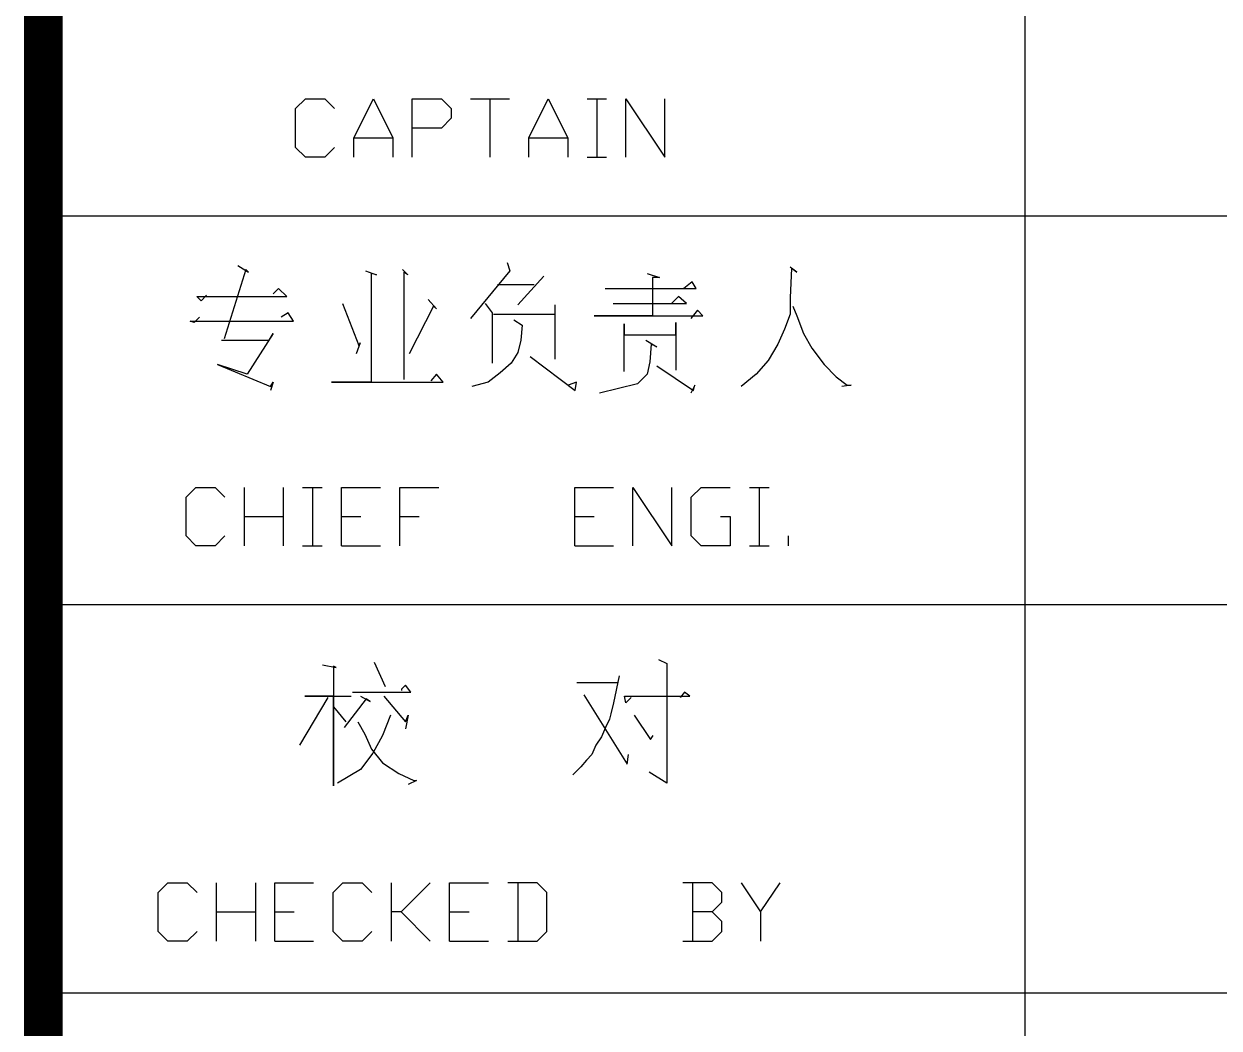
# Model space of a CAD drawing. Extents: x -307088 to 5640332, y -3541089 to -2181377.
# Drawn here: x 5545826 to 5548902, y -3200880 to -3198295 of the extents above; entities that cross this region are included whole.
import ezdxf

# ---------------------------------------------------------------- set-up
doc = ezdxf.new("R2010")
doc.units = 0
doc.header["$LTSCALE"] = 100
doc.header["$MEASUREMENT"] = 0
doc.layers.get('0').update_dxf_attribs({"linetype": 'CONTINUOUS'})
doc.layers.add('PUB_TITLE', color=4, linetype='CONTINUOUS')

# ---------------------------------------------------------------- blocks, each defined once
blk = doc.blocks.new('A$C24767006')
at = {"layer": 'PUB_TITLE'}
for p, q in [((3863.768162954599, 28987.50041211443, 1873.518268318498), (3863.768162954599, 18518.15412760852, 1873.518268318498)), ((1048.827542428859, 24901.46855464205, 1873.518268318498), (1086.327542462386, 24938.96855463507, 1873.518268318498)), ((1086.327542462386, 24938.96855463507, 1873.518268318498), (1161.327542534098, 24938.96855463507, 1873.518268318498)), ((1161.327542534098, 24938.96855463507, 1873.518268318498), (1198.827542568557, 24901.46855464205, 1873.518268318498)), ((1273.827542640269, 24788.96855465882, 1873.518268318498), (1348.827542708255, 24938.96855463507, 1873.518268318498)), ((1348.827542708255, 24938.96855463507, 1873.518268318498), (1423.827542779967, 24788.96855465882, 1873.518268318498)), ((1498.827542847954, 24938.96855463507, 1873.518268318498), (1611.327542953193, 24938.96855463507, 1873.518268318498)), ((1498.827542847954, 24713.96855467139, 1873.518268318498), (1498.827542847954, 24938.96855463507, 1873.518268318498)), ((1611.327542953193, 24938.96855463507, 1873.518268318498), (1648.827542987652, 24901.46855464205, 1873.518268318498)), ((1723.827543059364, 24938.96855463507, 1873.518268318498), (1873.827543199062, 24938.96855463507, 1873.518268318498)), ((1798.827543127351, 24938.96855463507, 1873.518268318498), (1798.827543127351, 24713.96855467139, 1873.518268318498)), ((1948.827543267049, 24788.96855465882, 1873.518268318498), (2023.827543338761, 24938.96855463507, 1873.518268318498)), ((2023.827543338761, 24938.96855463507, 1873.518268318498), (2098.827543406747, 24788.96855465882, 1873.518268318498)), ((2173.827543478459, 24938.96855463507, 1873.518268318498), (2248.827543546446, 24938.96855463507, 1873.518268318498)), ((2211.327543511987, 24938.96855463507, 1873.518268318498), (2211.327543511987, 24713.96855467139, 1873.518268318498)), ((2323.827543618158, 24938.96855463507, 1873.518268318498), (2473.827543757856, 24713.96855467139, 1873.518268318498)), ((2323.827543618158, 24713.96855467139, 1873.518268318498), (2323.827543618158, 24938.96855463507, 1873.518268318498)), ((2473.827543757856, 24713.96855467139, 1873.518268318498), (2473.827543757856, 24938.96855463507, 1873.518268318498)), ((1048.827542428859, 24751.4685546658, 1873.518268318498), (1048.827542428859, 24901.46855464205, 1873.518268318498)), ((1648.827542987652, 24863.96855464764, 1873.518268318498), (1611.327542953193, 24826.46855465323, 1873.518268318498)), ((1648.827542987652, 24901.46855464205, 1873.518268318498), (1648.827542987652, 24863.96855464764, 1873.518268318498)), ((1611.327542953193, 24826.46855465323, 1873.518268318498), (1498.827542847954, 24826.46855465323, 1873.518268318498)), ((1273.827542640269, 24788.96855465882, 1873.518268318498), (1423.827542779967, 24788.96855465882, 1873.518268318498)), ((1273.827542640269, 24713.96855467139, 1873.518268318498), (1273.827542640269, 24788.96855465882, 1873.518268318498)), ((1423.827542779967, 24788.96855465882, 1873.518268318498), (1423.827542779967, 24713.96855467139, 1873.518268318498)), ((1948.827543267049, 24788.96855465882, 1873.518268318498), (2098.827543406747, 24788.96855465882, 1873.518268318498)), ((1948.827543267049, 24713.96855467139, 1873.518268318498), (1948.827543267049, 24788.96855465882, 1873.518268318498)), ((2098.827543406747, 24788.96855465882, 1873.518268318498), (2098.827543406747, 24713.96855467139, 1873.518268318498)), ((1086.327542462386, 24713.96855467139, 1873.518268318498), (1048.827542428859, 24751.4685546658, 1873.518268318498)), ((1198.827542568557, 24751.4685546658, 1873.518268318498), (1161.327542534098, 24713.96855467139, 1873.518268318498)), ((1161.327542534098, 24713.96855467139, 1873.518268318498), (1086.327542462386, 24713.96855467139, 1873.518268318498)), ((2173.827543478459, 24713.96855467139, 1873.518268318498), (2248.827543546446, 24713.96855467139, 1873.518268318498)), ((74.99937860388309, 24487.50041283527, 1873.518268318498), (10574.99938838277, 24487.50041283527, 1873.518268318498)), ((856.8384972522035, 24280.49574643141, 1873.518268318498), (772.8384971739724, 24012.74574647471, 1873.518268318498)), ((825.3384972233325, 24296.24574642861, 1873.518268318498), (867.3384972624481, 24269.9957464328, 1873.518268318498)), ((867.3384972624481, 24269.9957464328, 1873.518268318498), (856.8384972522035, 24280.49574643141, 1873.518268318498)), ((1318.838497682475, 24275.2457464328, 1873.518268318498), (1360.83849772159, 24259.4957464342, 1873.518268318498)), ((1339.838497703895, 24264.7457464328, 1873.518268318498), (1339.838497703895, 23844.74574649986, 1873.518268318498)), ((1360.83849772159, 24259.4957464342, 1873.518268318498), (1339.838497703895, 24264.7457464328, 1873.518268318498)), ((1460.588497815654, 24280.49574643141, 1873.518268318498), (1481.588497833349, 24259.4957464342, 1873.518268318498)), ((1465.838497821242, 24269.9957464328, 1873.518268318498), (1465.838497821242, 23855.24574649986, 1873.518268318498)), ((1481.588497833349, 24259.4957464342, 1873.518268318498), (1465.838497821242, 24269.9957464328, 1873.518268318498)), ((1875.338498201221, 24275.2457464328, 1873.518268318498), (1723.088498061523, 24091.49574646074, 1873.518268318498)), ((1864.838498190977, 24306.74574642722, 1873.518268318498), (1875.338498201221, 24275.2457464328, 1873.518268318498)), ((2405.588498693891, 24264.7457464328, 1873.518268318498), (2452.838498738594, 24248.9957464356, 1873.518268318498)), ((2956.838499207981, 24290.99574643001, 1873.518268318498), (2983.088499234989, 24269.9957464328, 1873.518268318498)), ((2962.088499213569, 24285.74574643001, 1873.518268318498), (2956.838499207981, 24170.24574644957, 1873.518268318498)), ((2983.088499234989, 24269.9957464328, 1873.518268318498), (2962.088499213569, 24285.74574643001, 1873.518268318498)), ((1828.088498157449, 24222.74574644119, 1873.518268318498), (1969.838498290628, 24222.74574644119, 1873.518268318498)), ((2006.588498324156, 24254.2457464356, 1873.518268318498), (1906.838498230092, 24143.99574645236, 1873.518268318498)), ((2426.588498715311, 24248.9957464356, 1873.518268318498), (2426.588498715311, 24101.99574645935, 1873.518268318498)), ((2452.838498738594, 24248.9957464356, 1873.518268318498), (2426.588498715311, 24248.9957464356, 1873.518268318498)), ((2578.838498855941, 24233.24574643839, 1873.518268318498), (2547.33849882707, 24206.99574644258, 1873.518268318498)), ((2594.588498871773, 24206.99574644258, 1873.518268318498), (2578.838498855941, 24233.24574643839, 1873.518268318498)), ((667.8384970780462, 24175.49574644817, 1873.518268318498), (1014.33849739749, 24175.49574644817, 1873.518268318498)), ((683.5884970901534, 24159.74574644957, 1873.518268318498), (667.8384970780462, 24175.49574644817, 1873.518268318498)), ((704.5884971115738, 24180.74574644677, 1873.518268318498), (683.5884970901534, 24159.74574644957, 1873.518268318498)), ((982.8384973695502, 24206.99574644258, 1873.518268318498), (961.838497351855, 24185.99574644677, 1873.518268318498)), ((1014.33849739749, 24175.49574644817, 1873.518268318498), (982.8384973695502, 24206.99574644258, 1873.518268318498)), ((2242.838498543017, 24206.99574644258, 1873.518268318498), (2594.588498871773, 24206.99574644258, 1873.518268318498)), ((2526.33849880565, 24175.49574644817, 1873.518268318498), (2500.088498783298, 24149.24574645236, 1873.518268318498)), ((2557.838498838246, 24149.24574645236, 1873.518268318498), (2526.33849880565, 24175.49574644817, 1873.518268318498)), ((1229.588497598656, 24149.24574645236, 1873.518268318498), (1292.588497659191, 23986.49574647751, 1873.518268318498)), ((1581.338497927412, 24138.74574645376, 1873.518268318498), (1486.838497838937, 23954.99574648309, 1873.518268318498)), ((1560.338497905992, 24164.99574644957, 1873.518268318498), (1591.838497938588, 24128.24574645516, 1873.518268318498)), ((1591.838497938588, 24128.24574645516, 1873.518268318498), (1581.338497927412, 24138.74574645376, 1873.518268318498)), ((1780.838498112746, 24149.24574645236, 1873.518268318498), (1807.088498139754, 24112.49574645795, 1873.518268318498)), ((2048.588498363271, 24143.99574645236, 1873.518268318498), (2048.588498363271, 23933.99574648589, 1873.518268318498)), ((2274.338498570956, 24149.24574645236, 1873.518268318498), (2557.838498838246, 24149.24574645236, 1873.518268318498)), ((2956.838499207981, 24170.24574644957, 1873.518268318498), (2956.838499207981, 24107.24574645795, 1873.518268318498)), ((2967.338499218225, 24138.74574645376, 1873.518268318498), (2983.088499234989, 24101.99574645935, 1873.518268318498)), ((641.5884970510378, 24080.99574646354, 1873.518268318498), (1040.588497424498, 24080.99574646354, 1873.518268318498)), ((657.3384970668703, 24075.74574646354, 1873.518268318498), (641.5884970510378, 24080.99574646354, 1873.518268318498)), ((678.3384970845655, 24096.74574646074, 1873.518268318498), (657.3384970668703, 24075.74574646354, 1873.518268318498)), ((1019.588497403078, 24112.49574645795, 1873.518268318498), (993.3384973797947, 24096.74574646074, 1873.518268318498)), ((1040.588497424498, 24080.99574646354, 1873.518268318498), (1019.588497403078, 24112.49574645795, 1873.518268318498)), ((1807.088498139754, 24112.49574645795, 1873.518268318498), (1807.088498139754, 23918.24574648868, 1873.518268318498)), ((1812.338498140685, 24107.24574645795, 1873.518268318498), (2048.588498363271, 24107.24574645795, 1873.518268318498)), ((1891.088498217985, 24086.24574646214, 1873.518268318498), (1922.588498245925, 24065.24574646633, 1873.518268318498)), ((2200.838498503901, 24101.99574645935, 1873.518268318498), (2620.838498895057, 24101.99574645935, 1873.518268318498)), ((2426.588498715311, 24101.99574645935, 1873.518268318498), (2200.838498503901, 24101.99574645935, 1873.518268318498)), ((2599.838498877361, 24122.99574645655, 1873.518268318498), (2573.588498850353, 24091.49574646074, 1873.518268318498)), ((2620.838498895057, 24101.99574645935, 1873.518268318498), (2599.838498877361, 24122.99574645655, 1873.518268318498)), ((2956.838499207981, 24107.24574645795, 1873.518268318498), (2935.838499190286, 24049.49574646773, 1873.518268318498)), ((2983.088499234989, 24101.99574645935, 1873.518268318498), (3009.338499257341, 24033.74574647052, 1873.518268318498)), ((961.838497351855, 24033.74574647052, 1873.518268318498), (862.0884972577915, 23876.24574649567, 1873.518268318498)), ((946.0884973360226, 24007.49574647471, 1873.518268318498), (961.838497351855, 24033.74574647052, 1873.518268318498)), ((1922.588498245925, 24065.24574646633, 1873.518268318498), (1917.338498240337, 24007.49574647471, 1873.518268318498)), ((2316.338498610072, 24070.49574646493, 1873.518268318498), (2316.338498610072, 24028.49574647192, 1873.518268318498)), ((2316.338498610072, 23886.74574649427, 1873.518268318498), (2316.338498610072, 24070.49574646493, 1873.518268318498)), ((2515.83849879913, 24075.74574646354, 1873.518268318498), (2515.83849879913, 23891.99574649287, 1873.518268318498)), ((2515.83849879913, 24028.49574647192, 1873.518268318498), (2515.83849879913, 24075.74574646354, 1873.518268318498)), ((2935.838499190286, 24049.49574646773, 1873.518268318498), (2909.588499163277, 23991.74574647751, 1873.518268318498)), ((3009.338499257341, 24033.74574647052, 1873.518268318498), (3040.838499286212, 23975.9957464803, 1873.518268318498)), ((762.3384971627966, 24007.49574647471, 1873.518268318498), (946.0884973360226, 24007.49574647471, 1873.518268318498)), ((1297.838497664779, 23996.99574647611, 1873.518268318498), (1282.088497648947, 23954.99574648309, 1873.518268318498)), ((1292.588497659191, 23986.49574647751, 1873.518268318498), (1297.838497664779, 23996.99574647611, 1873.518268318498)), ((1917.338498240337, 24007.49574647471, 1873.518268318498), (1906.838498230092, 23960.24574648309, 1873.518268318498)), ((2316.338498610072, 24028.49574647192, 1873.518268318498), (2515.83849879913, 24028.49574647192, 1873.518268318498)), ((2400.338498688303, 24007.49574647471, 1873.518268318498), (2442.338498727418, 23981.2457464789, 1873.518268318498)), ((2421.338498709723, 23991.74574647751, 1873.518268318498), (2416.088498705067, 23923.49574648868, 1873.518268318498)), ((2442.338498727418, 23981.2457464789, 1873.518268318498), (2421.338498709723, 23991.74574647751, 1873.518268318498)), ((2909.588499163277, 23991.74574647751, 1873.518268318498), (2872.83849912975, 23928.74574648729, 1873.518268318498)), ((1906.838498230092, 23960.24574648309, 1873.518268318498), (1880.588498206809, 23918.24574648868, 1873.518268318498)), ((1954.088498274796, 23944.49574648449, 1873.518268318498), (2127.338498435915, 23813.24574650545, 1873.518268318498)), ((3040.838499286212, 23975.9957464803, 1873.518268318498), (3088.088499330916, 23912.99574649008, 1873.518268318498)), ((746.5884971506894, 23912.99574649008, 1873.518268318498), (951.3384973406792, 23828.99574650265, 1873.518268318498)), ((862.0884972577915, 23876.24574649567, 1873.518268318498), (746.5884971506894, 23912.99574649008, 1873.518268318498)), ((1880.588498206809, 23918.24574648868, 1873.518268318498), (1838.588498167694, 23881.49574649427, 1873.518268318498)), ((2416.088498705067, 23923.49574648868, 1873.518268318498), (2405.588498693891, 23876.24574649567, 1873.518268318498)), ((2442.338498727418, 23907.74574649148, 1873.518268318498), (2584.088498861529, 23813.24574650545, 1873.518268318498)), ((2872.83849912975, 23928.74574648729, 1873.518268318498), (2825.588499085046, 23876.24574649567, 1873.518268318498)), ((3088.088499330916, 23912.99574649008, 1873.518268318498), (3135.338499374688, 23865.74574649706, 1873.518268318498)), ((1591.838497938588, 23876.24574649567, 1873.518268318498), (1570.838497917168, 23849.99574649986, 1873.518268318498)), ((1618.088497961871, 23844.74574649986, 1873.518268318498), (1591.838497938588, 23876.24574649567, 1873.518268318498)), ((1838.588498167694, 23881.49574649427, 1873.518268318498), (1791.33849812299, 23844.74574649986, 1873.518268318498)), ((2405.588498693891, 23876.24574649567, 1873.518268318498), (2368.838498660363, 23839.49574650126, 1873.518268318498)), ((2825.588499085046, 23876.24574649567, 1873.518268318498), (2767.838499033824, 23828.99574650265, 1873.518268318498)), ((3135.338499374688, 23865.74574649706, 1873.518268318498), (3177.338499413803, 23834.24574650265, 1873.518268318498)), ((961.838497351855, 23844.74574649986, 1873.518268318498), (951.3384973406792, 23813.24574650545, 1873.518268318498)), ((951.3384973406792, 23828.99574650265, 1873.518268318498), (961.838497351855, 23844.74574649986, 1873.518268318498)), ((1187.58849755954, 23844.74574649986, 1873.518268318498), (1618.088497961871, 23844.74574649986, 1873.518268318498)), ((1339.838497703895, 23844.74574649986, 1873.518268318498), (1187.58849755954, 23844.74574649986, 1873.518268318498)), ((1791.33849812299, 23844.74574649986, 1873.518268318498), (1728.338498062454, 23828.99574650265, 1873.518268318498)), ((2132.588498441502, 23844.74574649986, 1873.518268318498), (2101.088498413563, 23834.24574650265, 1873.518268318498)), ((2127.338498435915, 23813.24574650545, 1873.518268318498), (2132.588498441502, 23844.74574649986, 1873.518268318498)), ((2368.838498660363, 23839.49574650126, 1873.518268318498), (2221.838498525321, 23802.74574650824, 1873.518268318498)), ((2589.338498866186, 23834.24574650265, 1873.518268318498), (2573.588498850353, 23802.74574650824, 1873.518268318498)), ((2584.088498861529, 23813.24574650545, 1873.518268318498), (2589.338498866186, 23834.24574650265, 1873.518268318498)), ((3193.088499430567, 23834.24574650265, 1873.518268318498), (3156.338499392383, 23828.99574650265, 1873.518268318498)), ((3177.338499413803, 23834.24574650265, 1873.518268318498), (3193.088499430567, 23834.24574650265, 1873.518268318498)), ((625.8402116140351, 23401.46855488233, 1873.518268318498), (663.3402116475627, 23438.96855487535, 1873.518268318498)), ((663.3402116475627, 23438.96855487535, 1873.518268318498), (738.3402117192745, 23438.96855487535, 1873.518268318498)), ((738.3402117192745, 23438.96855487535, 1873.518268318498), (775.8402117537335, 23401.46855488233, 1873.518268318498)), ((850.8402118254453, 23213.96855491167, 1873.518268318498), (850.8402118254453, 23438.96855487535, 1873.518268318498)), ((1000.840211965144, 23438.96855487535, 1873.518268318498), (1000.840211965144, 23213.96855491167, 1873.518268318498)), ((1075.84021203313, 23438.96855487535, 1873.518268318498), (1150.840212104842, 23438.96855487535, 1873.518268318498)), ((1113.340212066658, 23438.96855487535, 1873.518268318498), (1113.340212066658, 23213.96855491167, 1873.518268318498)), ((1225.840212172829, 23438.96855487535, 1873.518268318498), (1375.840212312527, 23438.96855487535, 1873.518268318498)), ((1225.840212172829, 23213.96855491167, 1873.518268318498), (1225.840212172829, 23438.96855487535, 1873.518268318498)), ((1450.840212384239, 23438.96855487535, 1873.518268318498), (1600.840212523937, 23438.96855487535, 1873.518268318498)), ((1450.840212384239, 23213.96855491167, 1873.518268318498), (1450.840212384239, 23438.96855487535, 1873.518268318498)), ((2125.840213011019, 23438.96855487535, 1873.518268318498), (2275.840213150717, 23438.96855487535, 1873.518268318498)), ((2125.840213011019, 23213.96855491167, 1873.518268318498), (2125.840213011019, 23438.96855487535, 1873.518268318498)), ((2350.840213222429, 23438.96855487535, 1873.518268318498), (2500.840213362128, 23213.96855491167, 1873.518268318498)), ((2350.840213222429, 23213.96855491167, 1873.518268318498), (2350.840213222429, 23438.96855487535, 1873.518268318498)), ((2500.840213362128, 23213.96855491167, 1873.518268318498), (2500.840213362128, 23438.96855487535, 1873.518268318498)), ((2575.840213430114, 23401.46855488233, 1873.518268318498), (2613.340213463642, 23438.96855487535, 1873.518268318498)), ((2613.340213463642, 23438.96855487535, 1873.518268318498), (2725.840213569812, 23438.96855487535, 1873.518268318498)), ((2800.840213641524, 23438.96855487535, 1873.518268318498), (2875.840213709511, 23438.96855487535, 1873.518268318498)), ((2838.340213675052, 23438.96855487535, 1873.518268318498), (2838.340213675052, 23213.96855491167, 1873.518268318498)), ((625.8402116140351, 23251.46855490468, 1873.518268318498), (625.8402116140351, 23401.46855488233, 1873.518268318498)), ((2575.840213430114, 23251.46855490468, 1873.518268318498), (2575.840213430114, 23401.46855488233, 1873.518268318498)), ((850.8402118254453, 23326.46855489351, 1873.518268318498), (1000.840211965144, 23326.46855489351, 1873.518268318498)), ((1225.840212172829, 23326.46855489351, 1873.518268318498), (1300.84021224454, 23326.46855489351, 1873.518268318498)), ((1450.840212384239, 23326.46855489351, 1873.518268318498), (1525.840212452225, 23326.46855489351, 1873.518268318498)), ((2125.840213011019, 23326.46855489351, 1873.518268318498), (2200.840213082731, 23326.46855489351, 1873.518268318498)), ((2688.340213535354, 23326.46855489351, 1873.518268318498), (2725.840213569812, 23326.46855489351, 1873.518268318498)), ((2725.840213569812, 23326.46855489351, 1873.518268318498), (2725.840213569812, 23213.96855491167, 1873.518268318498)), ((663.3402116475627, 23213.96855491167, 1873.518268318498), (625.8402116140351, 23251.46855490468, 1873.518268318498)), ((775.8402117537335, 23251.46855490468, 1873.518268318498), (738.3402117192745, 23213.96855491167, 1873.518268318498)), ((2613.340213463642, 23213.96855491167, 1873.518268318498), (2575.840213430114, 23251.46855490468, 1873.518268318498)), ((2950.840213781223, 23213.96855491167, 1873.518268318498), (2950.840213781223, 23251.46855490468, 1873.518268318498)), ((738.3402117192745, 23213.96855491167, 1873.518268318498), (663.3402116475627, 23213.96855491167, 1873.518268318498)), ((1075.84021203313, 23213.96855491167, 1873.518268318498), (1150.840212104842, 23213.96855491167, 1873.518268318498)), ((1225.840212172829, 23213.96855491167, 1873.518268318498), (1375.840212312527, 23213.96855491167, 1873.518268318498)), ((2125.840213011019, 23213.96855491167, 1873.518268318498), (2275.840213150717, 23213.96855491167, 1873.518268318498)), ((2725.840213569812, 23213.96855491167, 1873.518268318498), (2613.340213463642, 23213.96855491167, 1873.518268318498)), ((2800.840213641524, 23213.96855491167, 1873.518268318498), (2875.840213709511, 23213.96855491167, 1873.518268318498)), ((74.99937860388309, 22987.50041307556, 1873.518268318498), (10574.99938838277, 22987.50041307556, 1873.518268318498)), ((1152.638041481376, 22754.21031658351, 1873.518268318498), (1205.138041527011, 22743.71031658491, 1873.518268318498)), ((1194.638041520491, 22748.96031658351, 1873.518268318498), (1194.638041520491, 22286.96031665755, 1873.518268318498)), ((1205.138041527011, 22743.71031658491, 1873.518268318498), (1194.638041520491, 22748.96031658351, 1873.518268318498)), ((1352.138041665778, 22764.71031658072, 1873.518268318498), (1394.138041704893, 22670.21031659609, 1873.518268318498)), ((2449.38804268837, 22775.21031657932, 1873.518268318498), (2480.888042717241, 22759.46031658212, 1873.518268318498)), ((2480.888042717241, 22759.46031658212, 1873.518268318498), (2480.888042717241, 22297.46031665616, 1873.518268318498)), ((2297.138042544015, 22712.2103165891, 1873.518268318498), (2276.13804252632, 22607.21031660587, 1873.518268318498)), ((1472.888041778468, 22675.46031659469, 1873.518268318498), (1457.138041761704, 22659.71031659748, 1873.518268318498)), ((1457.138041761704, 22659.71031659748, 1873.518268318498), (1457.138041761704, 22654.46031659888, 1873.518268318498)), ((1493.888041799888, 22649.21031660028, 1873.518268318498), (1472.888041778468, 22675.46031659469, 1873.518268318498)), ((2134.38804239314, 22685.96031659469, 1873.518268318498), (2291.888042543083, 22685.96031659469, 1873.518268318498)), ((1173.638041499071, 22628.21031660307, 1873.518268318498), (1063.388041397557, 22444.46031663241, 1873.518268318498)), ((1084.388041415252, 22633.46031660307, 1873.518268318498), (1262.88804158289, 22633.46031660307, 1873.518268318498)), ((1194.638041520491, 22633.46031660307, 1873.518268318498), (1084.388041415252, 22633.46031660307, 1873.518268318498)), ((1194.638041520491, 22286.96031665755, 1873.518268318498), (1194.638041520491, 22633.46031660307, 1873.518268318498)), ((1320.638041637838, 22622.96031660307, 1873.518268318498), (1236.638041559607, 22512.71031662123, 1873.518268318498)), ((1268.138041587546, 22649.21031660028, 1873.518268318498), (1493.888041799888, 22649.21031660028, 1873.518268318498)), ((1299.638041616417, 22633.46031660307, 1873.518268318498), (1336.388041649945, 22612.46031660587, 1873.518268318498)), ((1336.388041649945, 22612.46031660587, 1873.518268318498), (1320.638041637838, 22622.96031660307, 1873.518268318498)), ((1388.888041700236, 22633.46031660307, 1873.518268318498), (1472.888041778468, 22533.71031661844, 1873.518268318498)), ((2160.638042420149, 22638.71031660168, 1873.518268318498), (2328.638042576611, 22370.96031664498, 1873.518268318498)), ((2276.13804252632, 22607.21031660587, 1873.518268318498), (2265.638042516075, 22565.21031661285, 1873.518268318498)), ((2318.138042565435, 22633.46031660307, 1873.518268318498), (2570.138042800128, 22633.46031660307, 1873.518268318498)), ((2323.388042571023, 22607.21031660587, 1873.518268318498), (2318.138042565435, 22633.46031660307, 1873.518268318498)), ((2344.388042588718, 22628.21031660307, 1873.518268318498), (2323.388042571023, 22607.21031660587, 1873.518268318498)), ((2549.138042778708, 22649.21031660028, 1873.518268318498), (2533.388042766601, 22628.21031660307, 1873.518268318498)), ((2570.138042800128, 22633.46031660307, 1873.518268318498), (2549.138042778708, 22649.21031660028, 1873.518268318498)), ((1194.638041520491, 22591.46031660866, 1873.518268318498), (1241.888041565195, 22533.71031661844, 1873.518268318498)), ((1415.138041722588, 22559.96031661425, 1873.518268318498), (1383.638041694649, 22481.21031662682, 1873.518268318498)), ((1483.388041788712, 22559.96031661425, 1873.518268318498), (1472.888041778468, 22507.46031662263, 1873.518268318498)), ((1472.888041778468, 22533.71031661844, 1873.518268318498), (1483.388041788712, 22559.96031661425, 1873.518268318498)), ((2265.638042516075, 22565.21031661285, 1873.518268318498), (2260.388042510487, 22544.21031661704, 1873.518268318498)), ((2354.888042599894, 22559.96031661425, 1873.518268318498), (2417.88804266043, 22465.46031662961, 1873.518268318498)), ((1289.138041605242, 22533.71031661844, 1873.518268318498), (1315.38804163225, 22486.46031662542, 1873.518268318498)), ((2244.63804249838, 22512.71031662123, 1873.518268318498), (2228.888042482547, 22475.96031662822, 1873.518268318498)), ((2260.388042510487, 22544.21031661704, 1873.518268318498), (2244.63804249838, 22512.71031662123, 1873.518268318498)), ((1315.38804163225, 22486.46031662542, 1873.518268318498), (1341.638041655533, 22428.7103166352, 1873.518268318498)), ((1383.638041694649, 22481.21031662682, 1873.518268318498), (1346.888041661121, 22412.960316638, 1873.518268318498)), ((2228.888042482547, 22475.96031662822, 1873.518268318498), (2207.888042464852, 22444.46031663241, 1873.518268318498)), ((2417.88804266043, 22465.46031662961, 1873.518268318498), (2428.388042666949, 22481.21031662682, 1873.518268318498)), ((1341.638041655533, 22428.7103166352, 1873.518268318498), (1383.638041694649, 22376.21031664358, 1873.518268318498)), ((2207.888042464852, 22444.46031663241, 1873.518268318498), (2192.138042448089, 22407.71031663939, 1873.518268318498)), ((1346.888041661121, 22412.960316638, 1873.518268318498), (1299.638041616417, 22349.96031664778, 1873.518268318498)), ((1383.638041694649, 22376.21031664358, 1873.518268318498), (1446.638041755185, 22334.21031665057, 1873.518268318498)), ((2171.138042426668, 22386.71031664219, 1873.518268318498), (2150.138042408973, 22360.46031664638, 1873.518268318498)), ((2192.138042448089, 22407.71031663939, 1873.518268318498), (2171.138042426668, 22386.71031664219, 1873.518268318498)), ((2328.638042576611, 22370.96031664498, 1873.518268318498), (2333.888042582199, 22407.71031663939, 1873.518268318498)), ((1299.638041616417, 22349.96031664778, 1873.518268318498), (1210.388041532598, 22297.46031665616, 1873.518268318498)), ((1446.638041755185, 22334.21031665057, 1873.518268318498), (1504.388041806407, 22307.96031665476, 1873.518268318498)), ((2150.138042408973, 22360.46031664638, 1873.518268318498), (2118.638042381033, 22328.96031665057, 1873.518268318498)), ((2480.888042717241, 22297.46031665616, 1873.518268318498), (2412.638042654842, 22339.46031664917, 1873.518268318498)), ((1514.888041817583, 22307.96031665476, 1873.518268318498), (1483.388041788712, 22292.21031665616, 1873.518268318498)), ((1504.388041806407, 22307.96031665476, 1873.518268318498), (1514.888041817583, 22307.96031665476, 1873.518268318498)), ((518.2634710306302, 21875.18312503584, 1873.518268318498), (555.7634710641578, 21912.68312502885, 1873.518268318498)), ((555.7634710641578, 21912.68312502885, 1873.518268318498), (630.7634711358696, 21912.68312502885, 1873.518268318498)), ((630.7634711358696, 21912.68312502885, 1873.518268318498), (668.2634711703286, 21875.18312503584, 1873.518268318498)), ((743.2634712420404, 21687.68312506517, 1873.518268318498), (743.2634712420404, 21912.68312502885, 1873.518268318498)), ((893.2634713817388, 21912.68312502885, 1873.518268318498), (893.2634713817388, 21687.68312506517, 1873.518268318498)), ((968.2634714497253, 21912.68312502885, 1873.518268318498), (1118.263471589424, 21912.68312502885, 1873.518268318498)), ((968.2634714497253, 21687.68312506517, 1873.518268318498), (968.2634714497253, 21912.68312502885, 1873.518268318498)), ((1193.263471661136, 21875.18312503584, 1873.518268318498), (1230.763471694663, 21912.68312502885, 1873.518268318498)), ((1230.763471694663, 21912.68312502885, 1873.518268318498), (1305.76347176265, 21912.68312502885, 1873.518268318498)), ((1305.76347176265, 21912.68312502885, 1873.518268318498), (1343.263471800834, 21875.18312503584, 1873.518268318498)), ((1418.26347186882, 21687.68312506517, 1873.518268318498), (1418.26347186882, 21912.68312502885, 1873.518268318498)), ((1568.263472008519, 21912.68312502885, 1873.518268318498), (1455.763471902348, 21800.18312504701, 1873.518268318498)), ((1643.263472080231, 21912.68312502885, 1873.518268318498), (1793.263472219929, 21912.68312502885, 1873.518268318498)), ((1643.263472080231, 21687.68312506517, 1873.518268318498), (1643.263472080231, 21912.68312502885, 1873.518268318498)), ((1980.763472393155, 21912.68312502885, 1873.518268318498), (1868.263472287916, 21912.68312502885, 1873.518268318498)), ((1905.763472321443, 21912.68312502885, 1873.518268318498), (1905.763472321443, 21687.68312506517, 1873.518268318498)), ((2018.263472427614, 21875.18312503584, 1873.518268318498), (1980.763472393155, 21912.68312502885, 1873.518268318498)), ((2655.763473019935, 21912.68312502885, 1873.518268318498), (2543.263472918421, 21912.68312502885, 1873.518268318498)), ((2580.763472951949, 21912.68312502885, 1873.518268318498), (2580.763472951949, 21687.68312506517, 1873.518268318498)), ((2693.263473058119, 21875.18312503584, 1873.518268318498), (2655.763473019935, 21912.68312502885, 1873.518268318498)), ((2768.263473126106, 21912.68312502885, 1873.518268318498), (2843.263473197818, 21800.18312504701, 1873.518268318498)), ((2843.263473197818, 21800.18312504701, 1873.518268318498), (2918.263473265804, 21912.68312502885, 1873.518268318498)), ((518.2634710306302, 21725.18312505819, 1873.518268318498), (518.2634710306302, 21875.18312503584, 1873.518268318498)), ((1193.263471661136, 21725.18312505819, 1873.518268318498), (1193.263471661136, 21875.18312503584, 1873.518268318498)), ((2018.263472427614, 21725.18312505819, 1873.518268318498), (2018.263472427614, 21875.18312503584, 1873.518268318498)), ((2693.263473058119, 21837.68312504143, 1873.518268318498), (2693.263473058119, 21875.18312503584, 1873.518268318498)), ((2655.763473019935, 21800.18312504701, 1873.518268318498), (2693.263473058119, 21837.68312504143, 1873.518268318498)), ((743.2634712420404, 21800.18312504701, 1873.518268318498), (893.2634713817388, 21800.18312504701, 1873.518268318498)), ((968.2634714497253, 21800.18312504701, 1873.518268318498), (1043.263471521437, 21800.18312504701, 1873.518268318498)), ((1455.763471902348, 21800.18312504701, 1873.518268318498), (1418.26347186882, 21800.18312504701, 1873.518268318498)), ((1455.763471902348, 21800.18312504701, 1873.518268318498), (1568.263472008519, 21687.68312506517, 1873.518268318498)), ((1643.263472080231, 21800.18312504701, 1873.518268318498), (1718.263472148217, 21800.18312504701, 1873.518268318498)), ((2655.763473019935, 21800.18312504701, 1873.518268318498), (2580.763472951949, 21800.18312504701, 1873.518268318498)), ((2693.263473058119, 21762.6831250526, 1873.518268318498), (2655.763473019935, 21800.18312504701, 1873.518268318498)), ((2843.263473197818, 21800.18312504701, 1873.518268318498), (2843.263473197818, 21687.68312506517, 1873.518268318498)), ((2693.263473058119, 21725.18312505819, 1873.518268318498), (2693.263473058119, 21762.6831250526, 1873.518268318498)), ((555.7634710641578, 21687.68312506517, 1873.518268318498), (518.2634710306302, 21725.18312505819, 1873.518268318498)), ((630.7634711358696, 21687.68312506517, 1873.518268318498), (555.7634710641578, 21687.68312506517, 1873.518268318498)), ((668.2634711703286, 21725.18312505819, 1873.518268318498), (630.7634711358696, 21687.68312506517, 1873.518268318498)), ((968.2634714497253, 21687.68312506517, 1873.518268318498), (1118.263471589424, 21687.68312506517, 1873.518268318498)), ((1230.763471694663, 21687.68312506517, 1873.518268318498), (1193.263471661136, 21725.18312505819, 1873.518268318498)), ((1305.76347176265, 21687.68312506517, 1873.518268318498), (1230.763471694663, 21687.68312506517, 1873.518268318498)), ((1343.263471800834, 21725.18312505819, 1873.518268318498), (1305.76347176265, 21687.68312506517, 1873.518268318498)), ((1643.263472080231, 21687.68312506517, 1873.518268318498), (1793.263472219929, 21687.68312506517, 1873.518268318498)), ((1868.263472287916, 21687.68312506517, 1873.518268318498), (1980.763472393155, 21687.68312506517, 1873.518268318498)), ((1980.763472393155, 21687.68312506517, 1873.518268318498), (2018.263472427614, 21725.18312505819, 1873.518268318498)), ((2543.263472918421, 21687.68312506517, 1873.518268318498), (2655.763473019935, 21687.68312506517, 1873.518268318498)), ((2655.763473019935, 21687.68312506517, 1873.518268318498), (2693.263473058119, 21725.18312505819, 1873.518268318498)), ((74.99937860388309, 21487.50041331584, 1873.518268318498), (10574.99938838277, 21487.50041331584, 1873.518268318498))]:
    blk.add_line(p, q, dxfattribs=at)
at = {"layer": 'PUB_TITLE', "const_width": 150, "elevation": 1873.518268318498}
blk.add_lwpolyline([(74.99938838277012, 60037.50041675102), (74.99938838277012, 37.50041675101966)], dxfattribs=at)
at = {"layer": 'PUB_TITLE', "const_width": 75, "elevation": 1873.518268318498}
blk.add_lwpolyline([(74.99937860388309, 28987.50041211583), (10574.99938838277, 28987.50041211583), (10574.99938838184, 18487.500413795), (74.99937860388309, 18487.500413795)], close=True, dxfattribs=at)

msp = doc.modelspace()

# ---------------------------------------------------------------- block references
at = {"xscale": 0.6666666666666666, "yscale": 0.6666666666666666, "zscale": 0.6666666666666666}
msp.add_blockref('A$C24767006', (5545826.265160872, -3215114.105762646, -1249.012178878998), dxfattribs=at)

doc.saveas('drawing.dxf')
